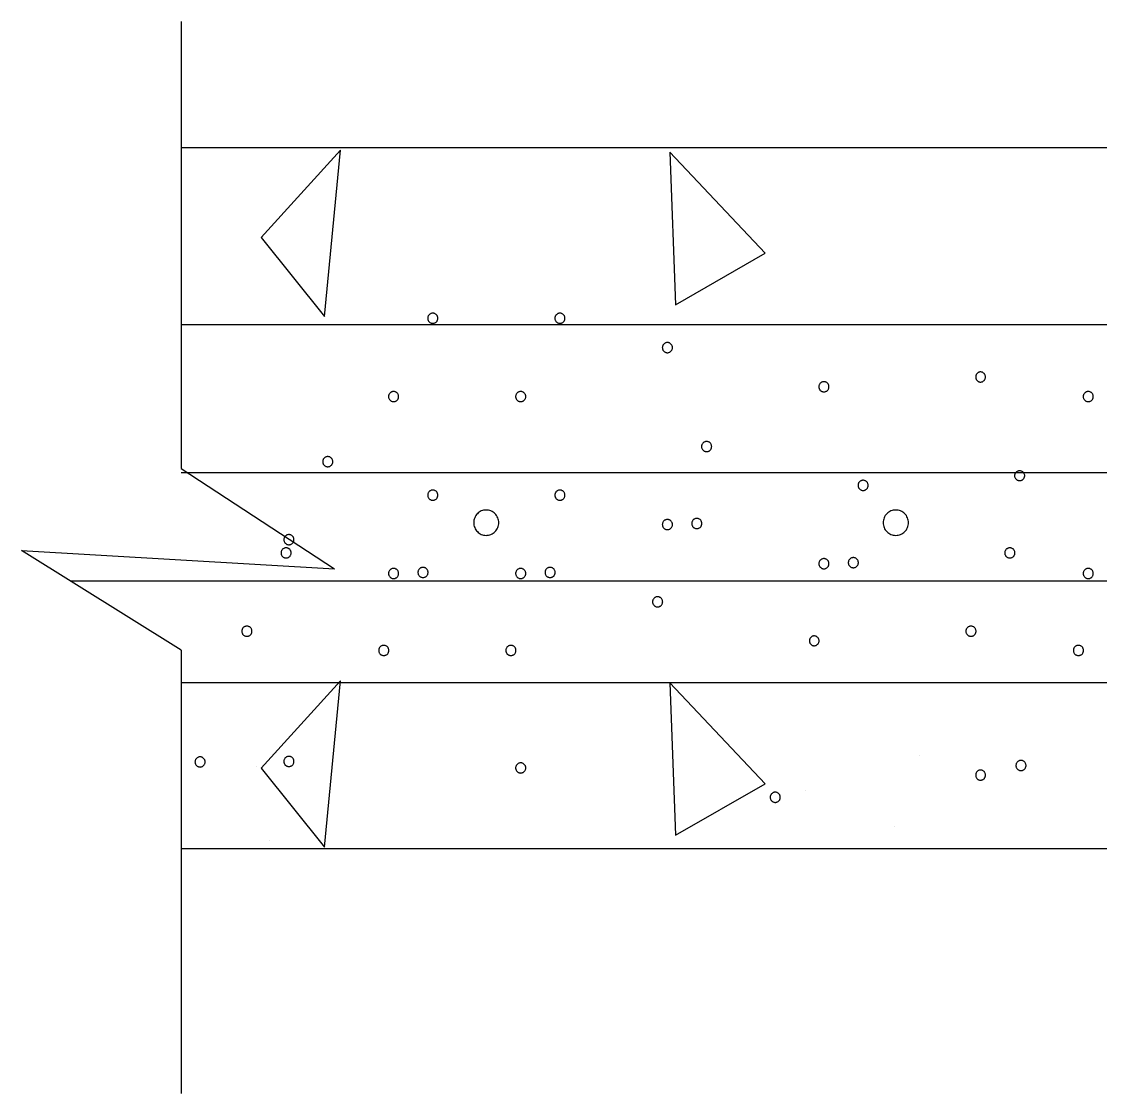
# Model space of a CAD drawing. Header units: metres. Extents: x 0 to 420, y 0 to 297.
# Drawn here: x 208.9 to 241.33, y 162.63 to 194.85 of the extents above; entities that cross this region are included whole.
import ezdxf

# ---------------------------------------------------------------- set-up
doc = ezdxf.new("R2010")
doc.units = ezdxf.units.M

msp = doc.modelspace()

# ---------------------------------------------------------------- linework, layer by layer
for p, q in [((213.7, 194.85), (213.7, 181.42)), ((358.7, 191.05), (213.7, 191.05)), ((218.49, 190.98), (216.1, 188.36)), ((218.01, 185.98), (218.49, 190.98)), ((228.39, 190.92), (228.56, 186.34)), ((231.25, 187.89), (228.39, 190.92)), ((216.1, 188.36), (218.01, 185.98)), ((228.56, 186.34), (231.25, 187.89)), ((358.7, 185.73), (213.7, 185.73)), ((213.7, 181.42), (218.31, 178.4)), ((358.7, 181.29), (213.7, 181.29)), ((213.7, 175.95), (208.9, 178.95)), ((208.9, 178.95), (218.31, 178.4)), ((362.95, 178.03), (210.37, 178.03)), ((213.7, 175.95), (213.7, 162.63)), ((358.7, 174.97), (213.7, 174.97)), ((218.49, 175.03), (216.1, 172.41)), ((218.01, 170.03), (218.49, 175.03)), ((228.39, 174.97), (228.56, 170.39)), ((231.25, 171.94), (228.39, 174.97)), ((235.89, 172.8), (235.89, 172.8)), ((215.95, 172.45), (215.95, 172.45)), ((216.1, 172.41), (218.01, 170.03)), ((228.56, 170.39), (231.25, 171.94)), ((232.45, 171.75), (232.45, 171.75)), ((235.15, 170.65), (235.15, 170.65)), ((358.7, 169.98), (213.7, 169.98)), ((216.36, 170.23), (216.36, 170.23))]:
    msp.add_line(p, q)
for points in [[(221.41, 185.93), (221.41, 185.94), (221.41, 185.96), (221.4, 185.97), (221.4, 185.99), (221.39, 186), (221.39, 186.01), (221.38, 186.02), (221.37, 186.03), (221.36, 186.04), (221.34, 186.05), (221.33, 186.06), (221.32, 186.07), (221.3, 186.07), (221.29, 186.08), (221.27, 186.08), (221.26, 186.08), (221.24, 186.08), (221.23, 186.08), (221.21, 186.07), (221.2, 186.07), (221.19, 186.06), (221.17, 186.05), (221.16, 186.04), (221.15, 186.03), (221.14, 186.02), (221.13, 186.01), (221.12, 186), (221.12, 185.99), (221.11, 185.97), (221.11, 185.96), (221.11, 185.94), (221.11, 185.93), (221.11, 185.93)], [(221.11, 185.93), (221.11, 185.91), (221.11, 185.9), (221.11, 185.88), (221.12, 185.87), (221.12, 185.86), (221.13, 185.84), (221.14, 185.83), (221.15, 185.82), (221.16, 185.81), (221.17, 185.8), (221.19, 185.79), (221.2, 185.79), (221.21, 185.78), (221.23, 185.78), (221.24, 185.78), (221.26, 185.78), (221.27, 185.78), (221.29, 185.78), (221.3, 185.78), (221.32, 185.79), (221.33, 185.79), (221.34, 185.8), (221.36, 185.81), (221.37, 185.82), (221.38, 185.83), (221.39, 185.84), (221.39, 185.86), (221.4, 185.87), (221.4, 185.88), (221.41, 185.9), (221.41, 185.91), (221.41, 185.93), (221.41, 185.93)], [(225.23, 185.93), (225.23, 185.94), (225.23, 185.96), (225.23, 185.97), (225.22, 185.99), (225.22, 186), (225.21, 186.01), (225.2, 186.02), (225.19, 186.03), (225.18, 186.04), (225.17, 186.05), (225.15, 186.06), (225.14, 186.07), (225.13, 186.07), (225.11, 186.08), (225.1, 186.08), (225.08, 186.08), (225.07, 186.08), (225.05, 186.08), (225.04, 186.07), (225.02, 186.07), (225.01, 186.06), (225, 186.05), (224.99, 186.04), (224.97, 186.03), (224.96, 186.02), (224.96, 186.01), (224.95, 186), (224.94, 185.99), (224.94, 185.97), (224.93, 185.96), (224.93, 185.94), (224.93, 185.93), (224.93, 185.93)], [(224.93, 185.93), (224.93, 185.91), (224.93, 185.9), (224.94, 185.88), (224.94, 185.87), (224.95, 185.86), (224.96, 185.84), (224.96, 185.83), (224.97, 185.82), (224.99, 185.81), (225, 185.8), (225.01, 185.79), (225.02, 185.79), (225.04, 185.78), (225.05, 185.78), (225.07, 185.78), (225.08, 185.78), (225.1, 185.78), (225.11, 185.78), (225.13, 185.78), (225.14, 185.79), (225.15, 185.79), (225.17, 185.8), (225.18, 185.81), (225.19, 185.82), (225.2, 185.83), (225.21, 185.84), (225.22, 185.86), (225.22, 185.87), (225.23, 185.88), (225.23, 185.9), (225.23, 185.91), (225.23, 185.93), (225.23, 185.93)], [(228.47, 185.05), (228.47, 185.06), (228.47, 185.08), (228.46, 185.09), (228.46, 185.1), (228.45, 185.12), (228.44, 185.13), (228.43, 185.14), (228.42, 185.15), (228.41, 185.16), (228.4, 185.17), (228.39, 185.18), (228.38, 185.19), (228.36, 185.19), (228.35, 185.2), (228.33, 185.2), (228.32, 185.2), (228.3, 185.2), (228.29, 185.2), (228.27, 185.19), (228.26, 185.19), (228.25, 185.18), (228.23, 185.17), (228.22, 185.16), (228.21, 185.15), (228.2, 185.14), (228.19, 185.13), (228.18, 185.12), (228.18, 185.1), (228.17, 185.09), (228.17, 185.08), (228.17, 185.06), (228.16, 185.05), (228.16, 185.05)], [(228.16, 185.05), (228.17, 185.03), (228.17, 185.02), (228.17, 185), (228.18, 184.99), (228.18, 184.97), (228.19, 184.96), (228.2, 184.95), (228.21, 184.94), (228.22, 184.93), (228.23, 184.92), (228.25, 184.91), (228.26, 184.91), (228.27, 184.9), (228.29, 184.9), (228.3, 184.89), (228.32, 184.89), (228.33, 184.89), (228.35, 184.9), (228.36, 184.9), (228.38, 184.91), (228.39, 184.91), (228.4, 184.92), (228.41, 184.93), (228.42, 184.94), (228.43, 184.95), (228.44, 184.96), (228.45, 184.97), (228.46, 184.99), (228.46, 185), (228.47, 185.02), (228.47, 185.03), (228.47, 185.05), (228.47, 185.05)], [(237.88, 184.16), (237.88, 184.18), (237.88, 184.19), (237.87, 184.21), (237.87, 184.22), (237.86, 184.24), (237.85, 184.25), (237.85, 184.26), (237.84, 184.27), (237.82, 184.28), (237.81, 184.29), (237.8, 184.3), (237.79, 184.31), (237.77, 184.31), (237.76, 184.31), (237.74, 184.32), (237.73, 184.32), (237.71, 184.32), (237.7, 184.31), (237.68, 184.31), (237.67, 184.31), (237.66, 184.3), (237.64, 184.29), (237.63, 184.28), (237.62, 184.27), (237.61, 184.26), (237.6, 184.25), (237.59, 184.24), (237.59, 184.22), (237.58, 184.21), (237.58, 184.19), (237.58, 184.18), (237.58, 184.16), (237.58, 184.16)], [(233.17, 183.87), (233.17, 183.89), (233.17, 183.9), (233.17, 183.92), (233.16, 183.93), (233.16, 183.94), (233.15, 183.96), (233.14, 183.97), (233.13, 183.98), (233.12, 183.99), (233.11, 184), (233.09, 184.01), (233.08, 184.01), (233.07, 184.02), (233.05, 184.02), (233.04, 184.02), (233.02, 184.02), (233.01, 184.02), (232.99, 184.02), (232.98, 184.02), (232.96, 184.01), (232.95, 184.01), (232.94, 184), (232.93, 183.99), (232.91, 183.98), (232.9, 183.97), (232.9, 183.96), (232.89, 183.94), (232.88, 183.93), (232.88, 183.92), (232.87, 183.9), (232.87, 183.89), (232.87, 183.87), (232.87, 183.87)], [(237.58, 184.16), (237.58, 184.15), (237.58, 184.14), (237.58, 184.12), (237.59, 184.11), (237.59, 184.09), (237.6, 184.08), (237.61, 184.07), (237.62, 184.06), (237.63, 184.05), (237.64, 184.04), (237.66, 184.03), (237.67, 184.02), (237.68, 184.02), (237.7, 184.02), (237.71, 184.01), (237.73, 184.01), (237.74, 184.01), (237.76, 184.02), (237.77, 184.02), (237.79, 184.02), (237.8, 184.03), (237.81, 184.04), (237.82, 184.05), (237.84, 184.06), (237.85, 184.07), (237.85, 184.08), (237.86, 184.09), (237.87, 184.11), (237.87, 184.12), (237.88, 184.14), (237.88, 184.15), (237.88, 184.16), (237.88, 184.16)], [(220.23, 183.58), (220.23, 183.59), (220.23, 183.61), (220.23, 183.62), (220.22, 183.64), (220.22, 183.65), (220.21, 183.66), (220.2, 183.67), (220.19, 183.69), (220.18, 183.7), (220.17, 183.7), (220.15, 183.71), (220.14, 183.72), (220.13, 183.72), (220.11, 183.73), (220.1, 183.73), (220.08, 183.73), (220.07, 183.73), (220.05, 183.73), (220.04, 183.72), (220.02, 183.72), (220.01, 183.71), (220, 183.7), (219.99, 183.7), (219.98, 183.69), (219.97, 183.67), (219.96, 183.66), (219.95, 183.65), (219.94, 183.64), (219.94, 183.62), (219.93, 183.61), (219.93, 183.59), (219.93, 183.58), (219.93, 183.58)], [(219.93, 183.58), (219.93, 183.56), (219.93, 183.55), (219.94, 183.53), (219.94, 183.52), (219.95, 183.51), (219.96, 183.49), (219.97, 183.48), (219.98, 183.47), (219.99, 183.46), (220, 183.45), (220.01, 183.44), (220.02, 183.44), (220.04, 183.43), (220.05, 183.43), (220.07, 183.43), (220.08, 183.43), (220.1, 183.43), (220.11, 183.43), (220.13, 183.43), (220.14, 183.44), (220.15, 183.44), (220.17, 183.45), (220.18, 183.46), (220.19, 183.47), (220.2, 183.48), (220.21, 183.49), (220.22, 183.51), (220.22, 183.52), (220.23, 183.53), (220.23, 183.55), (220.23, 183.56), (220.23, 183.58), (220.23, 183.58)], [(224.06, 183.58), (224.06, 183.59), (224.06, 183.61), (224.05, 183.62), (224.05, 183.64), (224.04, 183.65), (224.03, 183.66), (224.02, 183.67), (224.01, 183.69), (224, 183.7), (223.99, 183.7), (223.98, 183.71), (223.96, 183.72), (223.95, 183.72), (223.94, 183.73), (223.92, 183.73), (223.91, 183.73), (223.89, 183.73), (223.88, 183.73), (223.86, 183.72), (223.85, 183.72), (223.83, 183.71), (223.82, 183.7), (223.81, 183.7), (223.8, 183.69), (223.79, 183.67), (223.78, 183.66), (223.77, 183.65), (223.77, 183.64), (223.76, 183.62), (223.76, 183.61), (223.75, 183.59), (223.75, 183.58), (223.75, 183.58)], [(223.75, 183.58), (223.75, 183.56), (223.76, 183.55), (223.76, 183.53), (223.77, 183.52), (223.77, 183.51), (223.78, 183.49), (223.79, 183.48), (223.8, 183.47), (223.81, 183.46), (223.82, 183.45), (223.83, 183.44), (223.85, 183.44), (223.86, 183.43), (223.88, 183.43), (223.89, 183.43), (223.91, 183.43), (223.92, 183.43), (223.94, 183.43), (223.95, 183.43), (223.96, 183.44), (223.98, 183.44), (223.99, 183.45), (224, 183.46), (224.01, 183.47), (224.02, 183.48), (224.03, 183.49), (224.04, 183.51), (224.05, 183.52), (224.05, 183.53), (224.06, 183.55), (224.06, 183.56), (224.06, 183.58), (224.06, 183.58)], [(232.87, 183.87), (232.87, 183.86), (232.87, 183.84), (232.88, 183.83), (232.88, 183.81), (232.89, 183.8), (232.9, 183.79), (232.9, 183.77), (232.91, 183.76), (232.93, 183.75), (232.94, 183.74), (232.95, 183.74), (232.96, 183.73), (232.98, 183.73), (232.99, 183.72), (233.01, 183.72), (233.02, 183.72), (233.04, 183.72), (233.05, 183.72), (233.07, 183.73), (233.08, 183.73), (233.09, 183.74), (233.11, 183.74), (233.12, 183.75), (233.13, 183.76), (233.14, 183.77), (233.15, 183.79), (233.16, 183.8), (233.16, 183.81), (233.17, 183.83), (233.17, 183.84), (233.17, 183.86), (233.17, 183.87), (233.17, 183.87)], [(241.11, 183.58), (241.11, 183.59), (241.11, 183.61), (241.11, 183.62), (241.1, 183.64), (241.1, 183.65), (241.09, 183.66), (241.08, 183.67), (241.07, 183.69), (241.06, 183.7), (241.05, 183.7), (241.03, 183.71), (241.02, 183.72), (241.01, 183.72), (240.99, 183.73), (240.98, 183.73), (240.96, 183.73), (240.95, 183.73), (240.93, 183.73), (240.92, 183.72), (240.9, 183.72), (240.89, 183.71), (240.88, 183.7), (240.87, 183.7), (240.86, 183.69), (240.85, 183.67), (240.84, 183.66), (240.83, 183.65), (240.82, 183.64), (240.82, 183.62), (240.81, 183.61), (240.81, 183.59), (240.81, 183.58), (240.81, 183.58)], [(240.81, 183.58), (240.81, 183.56), (240.81, 183.55), (240.82, 183.53), (240.82, 183.52), (240.83, 183.51), (240.84, 183.49), (240.85, 183.48), (240.86, 183.47), (240.87, 183.46), (240.88, 183.45), (240.89, 183.44), (240.9, 183.44), (240.92, 183.43), (240.93, 183.43), (240.95, 183.43), (240.96, 183.43), (240.98, 183.43), (240.99, 183.43), (241.01, 183.43), (241.02, 183.44), (241.03, 183.44), (241.05, 183.45), (241.06, 183.46), (241.07, 183.47), (241.08, 183.48), (241.09, 183.49), (241.1, 183.51), (241.1, 183.52), (241.11, 183.53), (241.11, 183.55), (241.11, 183.56), (241.11, 183.58), (241.11, 183.58)], [(229.65, 182.08), (229.64, 182.09), (229.64, 182.11), (229.64, 182.12), (229.63, 182.14), (229.63, 182.15), (229.62, 182.16), (229.61, 182.18), (229.6, 182.19), (229.59, 182.2), (229.58, 182.21), (229.57, 182.21), (229.55, 182.22), (229.54, 182.22), (229.52, 182.23), (229.51, 182.23), (229.49, 182.23), (229.48, 182.23), (229.46, 182.23), (229.45, 182.22), (229.44, 182.22), (229.42, 182.21), (229.41, 182.21), (229.4, 182.2), (229.39, 182.19), (229.38, 182.18), (229.37, 182.16), (229.36, 182.15), (229.35, 182.14), (229.35, 182.12), (229.34, 182.11), (229.34, 182.09), (229.34, 182.08), (229.34, 182.08)], [(229.34, 182.08), (229.34, 182.06), (229.34, 182.05), (229.35, 182.03), (229.35, 182.02), (229.36, 182.01), (229.37, 181.99), (229.38, 181.98), (229.39, 181.97), (229.4, 181.96), (229.41, 181.95), (229.42, 181.94), (229.44, 181.94), (229.45, 181.93), (229.46, 181.93), (229.48, 181.93), (229.49, 181.93), (229.51, 181.93), (229.52, 181.93), (229.54, 181.93), (229.55, 181.94), (229.57, 181.94), (229.58, 181.95), (229.59, 181.96), (229.6, 181.97), (229.61, 181.98), (229.62, 181.99), (229.63, 182.01), (229.63, 182.02), (229.64, 182.03), (229.64, 182.05), (229.64, 182.06), (229.65, 182.08), (229.65, 182.08)], [(218.26, 181.62), (218.26, 181.64), (218.26, 181.65), (218.25, 181.67), (218.25, 181.68), (218.24, 181.7), (218.23, 181.71), (218.23, 181.72), (218.22, 181.73), (218.2, 181.74), (218.19, 181.75), (218.18, 181.76), (218.17, 181.77), (218.15, 181.77), (218.14, 181.77), (218.12, 181.78), (218.11, 181.78), (218.09, 181.78), (218.08, 181.77), (218.06, 181.77), (218.05, 181.77), (218.04, 181.76), (218.02, 181.75), (218.01, 181.74), (218, 181.73), (217.99, 181.72), (217.98, 181.71), (217.97, 181.7), (217.97, 181.68), (217.96, 181.67), (217.96, 181.65), (217.96, 181.64), (217.96, 181.62), (217.96, 181.62)], [(218.26, 181.62), (218.26, 181.64), (218.26, 181.65), (218.25, 181.67), (218.25, 181.68), (218.24, 181.7), (218.23, 181.71), (218.23, 181.72), (218.22, 181.73), (218.2, 181.74), (218.19, 181.75), (218.18, 181.76), (218.17, 181.77), (218.15, 181.77), (218.14, 181.77), (218.12, 181.78), (218.11, 181.78), (218.09, 181.78), (218.08, 181.77), (218.06, 181.77), (218.05, 181.77), (218.04, 181.76), (218.02, 181.75), (218.01, 181.74), (218, 181.73), (217.99, 181.72), (217.98, 181.71), (217.97, 181.7), (217.97, 181.68), (217.96, 181.67), (217.96, 181.65), (217.96, 181.64), (217.96, 181.62), (217.96, 181.62)], [(217.96, 181.62), (217.96, 181.61), (217.96, 181.59), (217.96, 181.58), (217.97, 181.57), (217.97, 181.55), (217.98, 181.54), (217.99, 181.53), (218, 181.52), (218.01, 181.51), (218.02, 181.5), (218.04, 181.49), (218.05, 181.48), (218.06, 181.48), (218.08, 181.48), (218.09, 181.47), (218.11, 181.47), (218.12, 181.47), (218.14, 181.48), (218.15, 181.48), (218.17, 181.48), (218.18, 181.49), (218.19, 181.5), (218.2, 181.51), (218.22, 181.52), (218.23, 181.53), (218.23, 181.54), (218.24, 181.55), (218.25, 181.57), (218.25, 181.58), (218.26, 181.59), (218.26, 181.61), (218.26, 181.62), (218.26, 181.62)], [(217.96, 181.62), (217.96, 181.61), (217.96, 181.59), (217.96, 181.58), (217.97, 181.57), (217.97, 181.55), (217.98, 181.54), (217.99, 181.53), (218, 181.52), (218.01, 181.51), (218.02, 181.5), (218.04, 181.49), (218.05, 181.48), (218.06, 181.48), (218.08, 181.48), (218.09, 181.47), (218.11, 181.47), (218.12, 181.47), (218.14, 181.48), (218.15, 181.48), (218.17, 181.48), (218.18, 181.49), (218.19, 181.5), (218.2, 181.51), (218.22, 181.52), (218.23, 181.53), (218.23, 181.54), (218.24, 181.55), (218.25, 181.57), (218.25, 181.58), (218.26, 181.59), (218.26, 181.61), (218.26, 181.62), (218.26, 181.62)], [(239.06, 181.2), (239.06, 181.21), (239.05, 181.23), (239.05, 181.24), (239.04, 181.26), (239.04, 181.27), (239.03, 181.28), (239.02, 181.29), (239.01, 181.31), (239, 181.32), (238.99, 181.32), (238.98, 181.33), (238.96, 181.34), (238.95, 181.34), (238.93, 181.35), (238.92, 181.35), (238.9, 181.35), (238.89, 181.35), (238.87, 181.35), (238.86, 181.34), (238.85, 181.34), (238.83, 181.33), (238.82, 181.32), (238.81, 181.32), (238.8, 181.31), (238.79, 181.29), (238.78, 181.28), (238.77, 181.27), (238.76, 181.26), (238.76, 181.24), (238.75, 181.23), (238.75, 181.21), (238.75, 181.2), (238.75, 181.2)], [(234.35, 180.9), (234.35, 180.92), (234.35, 180.93), (234.34, 180.95), (234.34, 180.96), (234.33, 180.98), (234.33, 180.99), (234.32, 181), (234.31, 181.01), (234.3, 181.02), (234.28, 181.03), (234.27, 181.04), (234.26, 181.04), (234.24, 181.05), (234.23, 181.05), (234.21, 181.06), (234.2, 181.06), (234.18, 181.06), (234.17, 181.05), (234.15, 181.05), (234.14, 181.04), (234.13, 181.04), (234.11, 181.03), (234.1, 181.02), (234.09, 181.01), (234.08, 181), (234.07, 180.99), (234.06, 180.98), (234.06, 180.96), (234.05, 180.95), (234.05, 180.93), (234.05, 180.92), (234.05, 180.9), (234.05, 180.9)], [(238.75, 181.2), (238.75, 181.18), (238.75, 181.17), (238.76, 181.15), (238.76, 181.14), (238.77, 181.13), (238.78, 181.11), (238.79, 181.1), (238.8, 181.09), (238.81, 181.08), (238.82, 181.07), (238.83, 181.06), (238.85, 181.06), (238.86, 181.05), (238.87, 181.05), (238.89, 181.05), (238.9, 181.05), (238.92, 181.05), (238.93, 181.05), (238.95, 181.05), (238.96, 181.06), (238.98, 181.06), (238.99, 181.07), (239, 181.08), (239.01, 181.09), (239.02, 181.1), (239.03, 181.11), (239.04, 181.13), (239.04, 181.14), (239.05, 181.15), (239.05, 181.17), (239.06, 181.18), (239.06, 181.2), (239.06, 181.2)], [(221.41, 180.61), (221.41, 180.62), (221.41, 180.64), (221.4, 180.65), (221.4, 180.67), (221.39, 180.68), (221.39, 180.69), (221.38, 180.71), (221.37, 180.72), (221.36, 180.73), (221.34, 180.74), (221.33, 180.74), (221.32, 180.75), (221.3, 180.76), (221.29, 180.76), (221.27, 180.76), (221.26, 180.76), (221.24, 180.76), (221.23, 180.76), (221.21, 180.76), (221.2, 180.75), (221.19, 180.74), (221.17, 180.74), (221.16, 180.73), (221.15, 180.72), (221.14, 180.71), (221.13, 180.69), (221.12, 180.68), (221.12, 180.67), (221.11, 180.65), (221.11, 180.64), (221.11, 180.62), (221.11, 180.61), (221.11, 180.61)], [(225.23, 180.61), (225.23, 180.62), (225.23, 180.64), (225.23, 180.65), (225.22, 180.67), (225.22, 180.68), (225.21, 180.69), (225.2, 180.71), (225.19, 180.72), (225.18, 180.73), (225.17, 180.74), (225.15, 180.74), (225.14, 180.75), (225.13, 180.76), (225.11, 180.76), (225.1, 180.76), (225.08, 180.76), (225.07, 180.76), (225.05, 180.76), (225.04, 180.76), (225.02, 180.75), (225.01, 180.74), (225, 180.74), (224.99, 180.73), (224.97, 180.72), (224.96, 180.71), (224.96, 180.69), (224.95, 180.68), (224.94, 180.67), (224.94, 180.65), (224.93, 180.64), (224.93, 180.62), (224.93, 180.61), (224.93, 180.61)], [(234.05, 180.9), (234.05, 180.89), (234.05, 180.87), (234.05, 180.86), (234.06, 180.85), (234.06, 180.83), (234.07, 180.82), (234.08, 180.81), (234.09, 180.8), (234.1, 180.79), (234.11, 180.78), (234.13, 180.77), (234.14, 180.76), (234.15, 180.76), (234.17, 180.75), (234.18, 180.75), (234.2, 180.75), (234.21, 180.75), (234.23, 180.75), (234.24, 180.76), (234.26, 180.76), (234.27, 180.77), (234.28, 180.78), (234.3, 180.79), (234.31, 180.8), (234.32, 180.81), (234.33, 180.82), (234.33, 180.83), (234.34, 180.85), (234.34, 180.86), (234.35, 180.87), (234.35, 180.89), (234.35, 180.9), (234.35, 180.9)], [(221.11, 180.61), (221.11, 180.6), (221.11, 180.58), (221.11, 180.57), (221.12, 180.55), (221.12, 180.54), (221.13, 180.53), (221.14, 180.51), (221.15, 180.5), (221.16, 180.49), (221.17, 180.48), (221.19, 180.48), (221.2, 180.47), (221.21, 180.46), (221.23, 180.46), (221.24, 180.46), (221.26, 180.46), (221.27, 180.46), (221.29, 180.46), (221.3, 180.46), (221.32, 180.47), (221.33, 180.48), (221.34, 180.48), (221.36, 180.49), (221.37, 180.5), (221.38, 180.51), (221.39, 180.53), (221.39, 180.54), (221.4, 180.55), (221.4, 180.57), (221.41, 180.58), (221.41, 180.6), (221.41, 180.61), (221.41, 180.61)], [(224.93, 180.61), (224.93, 180.6), (224.93, 180.58), (224.94, 180.57), (224.94, 180.55), (224.95, 180.54), (224.96, 180.53), (224.96, 180.51), (224.97, 180.5), (224.99, 180.49), (225, 180.48), (225.01, 180.48), (225.02, 180.47), (225.04, 180.46), (225.05, 180.46), (225.07, 180.46), (225.08, 180.46), (225.1, 180.46), (225.11, 180.46), (225.13, 180.46), (225.14, 180.47), (225.15, 180.48), (225.17, 180.48), (225.18, 180.49), (225.19, 180.5), (225.2, 180.51), (225.21, 180.53), (225.22, 180.54), (225.22, 180.55), (225.23, 180.57), (225.23, 180.58), (225.23, 180.6), (225.23, 180.61), (225.23, 180.61)], [(223.25, 179.78), (223.25, 179.82), (223.24, 179.86), (223.23, 179.89), (223.22, 179.93), (223.2, 179.96), (223.18, 180), (223.16, 180.03), (223.14, 180.05), (223.11, 180.08), (223.08, 180.1), (223.05, 180.12), (223.01, 180.14), (222.98, 180.15), (222.94, 180.16), (222.9, 180.16), (222.87, 180.16), (222.83, 180.16), (222.79, 180.16), (222.76, 180.15), (222.72, 180.14), (222.69, 180.12), (222.66, 180.1), (222.63, 180.08), (222.6, 180.05), (222.57, 180.03), (222.55, 180), (222.53, 179.96), (222.52, 179.93), (222.5, 179.89), (222.49, 179.86), (222.49, 179.82), (222.49, 179.78), (222.49, 179.78)], [(235.56, 179.78), (235.56, 179.82), (235.55, 179.86), (235.54, 179.89), (235.53, 179.93), (235.51, 179.96), (235.5, 180), (235.47, 180.03), (235.45, 180.05), (235.42, 180.08), (235.39, 180.1), (235.36, 180.12), (235.32, 180.14), (235.29, 180.15), (235.25, 180.16), (235.22, 180.16), (235.18, 180.16), (235.14, 180.16), (235.1, 180.16), (235.07, 180.15), (235.03, 180.14), (235, 180.12), (234.97, 180.1), (234.94, 180.08), (234.91, 180.05), (234.89, 180.03), (234.86, 180), (234.84, 179.96), (234.83, 179.93), (234.82, 179.89), (234.81, 179.86), (234.8, 179.82), (234.8, 179.78), (234.8, 179.78)], [(222.49, 179.78), (222.49, 179.75), (222.49, 179.71), (222.5, 179.67), (222.52, 179.64), (222.53, 179.6), (222.55, 179.57), (222.57, 179.54), (222.6, 179.52), (222.63, 179.49), (222.66, 179.47), (222.69, 179.45), (222.72, 179.43), (222.76, 179.42), (222.79, 179.41), (222.83, 179.41), (222.87, 179.4), (222.9, 179.41), (222.94, 179.41), (222.98, 179.42), (223.01, 179.43), (223.05, 179.45), (223.08, 179.47), (223.11, 179.49), (223.14, 179.52), (223.16, 179.54), (223.18, 179.57), (223.2, 179.6), (223.22, 179.64), (223.23, 179.67), (223.24, 179.71), (223.25, 179.75), (223.25, 179.78), (223.25, 179.78)], [(228.47, 179.73), (228.47, 179.74), (228.47, 179.76), (228.46, 179.77), (228.46, 179.79), (228.45, 179.8), (228.44, 179.81), (228.43, 179.83), (228.42, 179.84), (228.41, 179.85), (228.4, 179.86), (228.39, 179.86), (228.38, 179.87), (228.36, 179.87), (228.35, 179.88), (228.33, 179.88), (228.32, 179.88), (228.3, 179.88), (228.29, 179.88), (228.27, 179.87), (228.26, 179.87), (228.25, 179.86), (228.23, 179.86), (228.22, 179.85), (228.21, 179.84), (228.2, 179.83), (228.19, 179.81), (228.18, 179.8), (228.18, 179.79), (228.17, 179.77), (228.17, 179.76), (228.17, 179.74), (228.16, 179.73), (228.16, 179.73)], [(228.16, 179.73), (228.17, 179.71), (228.17, 179.7), (228.17, 179.68), (228.18, 179.67), (228.18, 179.66), (228.19, 179.64), (228.2, 179.63), (228.21, 179.62), (228.22, 179.61), (228.23, 179.6), (228.25, 179.59), (228.26, 179.59), (228.27, 179.58), (228.29, 179.58), (228.3, 179.58), (228.32, 179.58), (228.33, 179.58), (228.35, 179.58), (228.36, 179.58), (228.38, 179.59), (228.39, 179.59), (228.4, 179.6), (228.41, 179.61), (228.42, 179.62), (228.43, 179.63), (228.44, 179.64), (228.45, 179.66), (228.46, 179.67), (228.46, 179.68), (228.47, 179.7), (228.47, 179.71), (228.47, 179.73), (228.47, 179.73)], [(229.35, 179.76), (229.35, 179.77), (229.35, 179.79), (229.34, 179.8), (229.34, 179.82), (229.33, 179.83), (229.33, 179.84), (229.32, 179.86), (229.31, 179.87), (229.3, 179.88), (229.28, 179.89), (229.27, 179.89), (229.26, 179.9), (229.24, 179.91), (229.23, 179.91), (229.21, 179.91), (229.2, 179.91), (229.18, 179.91), (229.17, 179.91), (229.16, 179.91), (229.14, 179.9), (229.13, 179.89), (229.11, 179.89), (229.1, 179.88), (229.09, 179.87), (229.08, 179.86), (229.07, 179.84), (229.07, 179.83), (229.06, 179.82), (229.05, 179.8), (229.05, 179.79), (229.05, 179.77), (229.05, 179.76), (229.05, 179.76)], [(229.05, 179.76), (229.05, 179.74), (229.05, 179.73), (229.05, 179.72), (229.06, 179.7), (229.07, 179.69), (229.07, 179.67), (229.08, 179.66), (229.09, 179.65), (229.1, 179.64), (229.11, 179.63), (229.13, 179.63), (229.14, 179.62), (229.16, 179.61), (229.17, 179.61), (229.18, 179.61), (229.2, 179.61), (229.21, 179.61), (229.23, 179.61), (229.24, 179.61), (229.26, 179.62), (229.27, 179.63), (229.28, 179.63), (229.3, 179.64), (229.31, 179.65), (229.32, 179.66), (229.33, 179.67), (229.33, 179.69), (229.34, 179.7), (229.34, 179.72), (229.35, 179.73), (229.35, 179.74), (229.35, 179.76), (229.35, 179.76)], [(234.8, 179.78), (234.8, 179.75), (234.81, 179.71), (234.82, 179.67), (234.83, 179.64), (234.84, 179.6), (234.86, 179.57), (234.89, 179.54), (234.91, 179.52), (234.94, 179.49), (234.97, 179.47), (235, 179.45), (235.03, 179.43), (235.07, 179.42), (235.1, 179.41), (235.14, 179.41), (235.18, 179.4), (235.22, 179.41), (235.25, 179.41), (235.29, 179.42), (235.32, 179.43), (235.36, 179.45), (235.39, 179.47), (235.42, 179.49), (235.45, 179.52), (235.47, 179.54), (235.5, 179.57), (235.51, 179.6), (235.53, 179.64), (235.54, 179.67), (235.55, 179.71), (235.56, 179.75), (235.56, 179.78), (235.56, 179.78)], [(217.08, 179.28), (217.08, 179.29), (217.08, 179.3), (217.08, 179.32), (217.07, 179.33), (217.07, 179.35), (217.06, 179.36), (217.05, 179.37), (217.04, 179.38), (217.03, 179.39), (217.02, 179.4), (217, 179.41), (216.99, 179.42), (216.98, 179.42), (216.96, 179.42), (216.95, 179.43), (216.93, 179.43), (216.92, 179.43), (216.9, 179.42), (216.89, 179.42), (216.87, 179.42), (216.86, 179.41), (216.85, 179.4), (216.84, 179.39), (216.82, 179.38), (216.81, 179.37), (216.81, 179.36), (216.8, 179.35), (216.79, 179.33), (216.79, 179.32), (216.78, 179.3), (216.78, 179.29), (216.78, 179.28), (216.78, 179.28)], [(217.08, 179.28), (217.08, 179.29), (217.08, 179.3), (217.08, 179.32), (217.07, 179.33), (217.07, 179.35), (217.06, 179.36), (217.05, 179.37), (217.04, 179.38), (217.03, 179.39), (217.02, 179.4), (217, 179.41), (216.99, 179.42), (216.98, 179.42), (216.96, 179.42), (216.95, 179.43), (216.93, 179.43), (216.92, 179.43), (216.9, 179.42), (216.89, 179.42), (216.87, 179.42), (216.86, 179.41), (216.85, 179.4), (216.84, 179.39), (216.82, 179.38), (216.81, 179.37), (216.81, 179.36), (216.8, 179.35), (216.79, 179.33), (216.79, 179.32), (216.78, 179.3), (216.78, 179.29), (216.78, 179.28), (216.78, 179.28)], [(217, 178.88), (217, 178.89), (217, 178.91), (216.99, 178.92), (216.99, 178.94), (216.98, 178.95), (216.97, 178.96), (216.97, 178.97), (216.96, 178.99), (216.94, 179), (216.93, 179), (216.92, 179.01), (216.91, 179.02), (216.89, 179.02), (216.88, 179.03), (216.86, 179.03), (216.85, 179.03), (216.83, 179.03), (216.82, 179.03), (216.8, 179.02), (216.79, 179.02), (216.78, 179.01), (216.76, 179), (216.75, 179), (216.74, 178.99), (216.73, 178.97), (216.72, 178.96), (216.71, 178.95), (216.71, 178.94), (216.7, 178.92), (216.7, 178.91), (216.7, 178.89), (216.7, 178.88), (216.7, 178.88)], [(216.78, 179.28), (216.78, 179.26), (216.78, 179.25), (216.79, 179.23), (216.79, 179.22), (216.8, 179.2), (216.81, 179.19), (216.81, 179.18), (216.82, 179.17), (216.84, 179.16), (216.85, 179.15), (216.86, 179.14), (216.87, 179.13), (216.89, 179.13), (216.9, 179.13), (216.92, 179.12), (216.93, 179.12), (216.95, 179.12), (216.96, 179.13), (216.98, 179.13), (216.99, 179.13), (217, 179.14), (217.02, 179.15), (217.03, 179.16), (217.04, 179.17), (217.05, 179.18), (217.06, 179.19), (217.07, 179.2), (217.07, 179.22), (217.08, 179.23), (217.08, 179.25), (217.08, 179.26), (217.08, 179.28), (217.08, 179.28)], [(216.78, 179.28), (216.78, 179.26), (216.78, 179.25), (216.79, 179.23), (216.79, 179.22), (216.8, 179.2), (216.81, 179.19), (216.81, 179.18), (216.82, 179.17), (216.84, 179.16), (216.85, 179.15), (216.86, 179.14), (216.87, 179.13), (216.89, 179.13), (216.9, 179.13), (216.92, 179.12), (216.93, 179.12), (216.95, 179.12), (216.96, 179.13), (216.98, 179.13), (216.99, 179.13), (217, 179.14), (217.02, 179.15), (217.03, 179.16), (217.04, 179.17), (217.05, 179.18), (217.06, 179.19), (217.07, 179.2), (217.07, 179.22), (217.08, 179.23), (217.08, 179.25), (217.08, 179.26), (217.08, 179.28), (217.08, 179.28)], [(238.76, 178.88), (238.76, 178.89), (238.76, 178.91), (238.76, 178.92), (238.75, 178.94), (238.74, 178.95), (238.74, 178.96), (238.73, 178.97), (238.72, 178.99), (238.71, 179), (238.69, 179), (238.68, 179.01), (238.67, 179.02), (238.65, 179.02), (238.64, 179.03), (238.62, 179.03), (238.61, 179.03), (238.6, 179.03), (238.58, 179.03), (238.57, 179.02), (238.55, 179.02), (238.54, 179.01), (238.53, 179), (238.51, 179), (238.5, 178.99), (238.49, 178.97), (238.48, 178.96), (238.48, 178.95), (238.47, 178.94), (238.46, 178.92), (238.46, 178.91), (238.46, 178.89), (238.46, 178.88), (238.46, 178.88)], [(216.7, 178.88), (216.7, 178.86), (216.7, 178.85), (216.7, 178.83), (216.71, 178.82), (216.71, 178.81), (216.72, 178.79), (216.73, 178.78), (216.74, 178.77), (216.75, 178.76), (216.76, 178.75), (216.78, 178.74), (216.79, 178.74), (216.8, 178.73), (216.82, 178.73), (216.83, 178.73), (216.85, 178.73), (216.86, 178.73), (216.88, 178.73), (216.89, 178.73), (216.91, 178.74), (216.92, 178.74), (216.93, 178.75), (216.94, 178.76), (216.96, 178.77), (216.97, 178.78), (216.97, 178.79), (216.98, 178.81), (216.99, 178.82), (216.99, 178.83), (217, 178.85), (217, 178.86), (217, 178.88), (217, 178.88)], [(233.17, 178.55), (233.17, 178.57), (233.17, 178.58), (233.17, 178.6), (233.16, 178.61), (233.16, 178.63), (233.15, 178.64), (233.14, 178.65), (233.13, 178.66), (233.12, 178.67), (233.11, 178.68), (233.09, 178.69), (233.08, 178.69), (233.07, 178.7), (233.05, 178.7), (233.04, 178.71), (233.02, 178.71), (233.01, 178.71), (232.99, 178.7), (232.98, 178.7), (232.96, 178.69), (232.95, 178.69), (232.94, 178.68), (232.93, 178.67), (232.91, 178.66), (232.9, 178.65), (232.9, 178.64), (232.89, 178.63), (232.88, 178.61), (232.88, 178.6), (232.87, 178.58), (232.87, 178.57), (232.87, 178.55), (232.87, 178.55)], [(234.06, 178.58), (234.06, 178.6), (234.05, 178.61), (234.05, 178.63), (234.05, 178.64), (234.04, 178.66), (234.03, 178.67), (234.02, 178.68), (234.01, 178.69), (234, 178.7), (233.99, 178.71), (233.98, 178.72), (233.96, 178.73), (233.95, 178.73), (233.93, 178.73), (233.92, 178.74), (233.9, 178.74), (233.89, 178.74), (233.88, 178.73), (233.86, 178.73), (233.85, 178.73), (233.83, 178.72), (233.82, 178.71), (233.81, 178.7), (233.8, 178.69), (233.79, 178.68), (233.78, 178.67), (233.77, 178.66), (233.76, 178.64), (233.76, 178.63), (233.76, 178.61), (233.75, 178.6), (233.75, 178.58), (233.75, 178.58)], [(238.46, 178.88), (238.46, 178.86), (238.46, 178.85), (238.46, 178.83), (238.47, 178.82), (238.48, 178.81), (238.48, 178.79), (238.49, 178.78), (238.5, 178.77), (238.51, 178.76), (238.53, 178.75), (238.54, 178.74), (238.55, 178.74), (238.57, 178.73), (238.58, 178.73), (238.6, 178.73), (238.61, 178.73), (238.62, 178.73), (238.64, 178.73), (238.65, 178.73), (238.67, 178.74), (238.68, 178.74), (238.69, 178.75), (238.71, 178.76), (238.72, 178.77), (238.73, 178.78), (238.74, 178.79), (238.74, 178.81), (238.75, 178.82), (238.76, 178.83), (238.76, 178.85), (238.76, 178.86), (238.76, 178.88), (238.76, 178.88)], [(220.23, 178.26), (220.23, 178.28), (220.23, 178.29), (220.23, 178.3), (220.22, 178.32), (220.22, 178.33), (220.21, 178.35), (220.2, 178.36), (220.19, 178.37), (220.18, 178.38), (220.17, 178.39), (220.15, 178.39), (220.14, 178.4), (220.13, 178.41), (220.11, 178.41), (220.1, 178.41), (220.08, 178.41), (220.07, 178.41), (220.05, 178.41), (220.04, 178.41), (220.02, 178.4), (220.01, 178.39), (220, 178.39), (219.99, 178.38), (219.98, 178.37), (219.97, 178.36), (219.96, 178.35), (219.95, 178.33), (219.94, 178.32), (219.94, 178.3), (219.93, 178.29), (219.93, 178.28), (219.93, 178.26), (219.93, 178.26)], [(221.12, 178.29), (221.12, 178.31), (221.11, 178.32), (221.11, 178.34), (221.11, 178.35), (221.1, 178.36), (221.09, 178.38), (221.08, 178.39), (221.07, 178.4), (221.06, 178.41), (221.05, 178.42), (221.04, 178.43), (221.02, 178.43), (221.01, 178.44), (220.99, 178.44), (220.98, 178.44), (220.96, 178.44), (220.95, 178.44), (220.94, 178.44), (220.92, 178.44), (220.91, 178.43), (220.89, 178.43), (220.88, 178.42), (220.87, 178.41), (220.86, 178.4), (220.85, 178.39), (220.84, 178.38), (220.83, 178.36), (220.82, 178.35), (220.82, 178.34), (220.82, 178.32), (220.81, 178.31), (220.81, 178.29), (220.81, 178.29)], [(224.06, 178.26), (224.06, 178.28), (224.06, 178.29), (224.05, 178.3), (224.05, 178.32), (224.04, 178.33), (224.03, 178.35), (224.02, 178.36), (224.01, 178.37), (224, 178.38), (223.99, 178.39), (223.98, 178.39), (223.96, 178.4), (223.95, 178.41), (223.94, 178.41), (223.92, 178.41), (223.91, 178.41), (223.89, 178.41), (223.88, 178.41), (223.86, 178.41), (223.85, 178.4), (223.83, 178.39), (223.82, 178.39), (223.81, 178.38), (223.8, 178.37), (223.79, 178.36), (223.78, 178.35), (223.77, 178.33), (223.77, 178.32), (223.76, 178.3), (223.76, 178.29), (223.75, 178.28), (223.75, 178.26), (223.75, 178.26)], [(224.94, 178.29), (224.94, 178.31), (224.94, 178.32), (224.93, 178.34), (224.93, 178.35), (224.92, 178.36), (224.91, 178.38), (224.91, 178.39), (224.9, 178.4), (224.88, 178.41), (224.87, 178.42), (224.86, 178.43), (224.85, 178.43), (224.83, 178.44), (224.82, 178.44), (224.8, 178.44), (224.79, 178.44), (224.77, 178.44), (224.76, 178.44), (224.74, 178.44), (224.73, 178.43), (224.72, 178.43), (224.7, 178.42), (224.69, 178.41), (224.68, 178.4), (224.67, 178.39), (224.66, 178.38), (224.65, 178.36), (224.65, 178.35), (224.64, 178.34), (224.64, 178.32), (224.64, 178.31), (224.64, 178.29), (224.64, 178.29)], [(232.87, 178.55), (232.87, 178.54), (232.87, 178.52), (232.88, 178.51), (232.88, 178.5), (232.89, 178.48), (232.9, 178.47), (232.9, 178.46), (232.91, 178.45), (232.93, 178.44), (232.94, 178.43), (232.95, 178.42), (232.96, 178.41), (232.98, 178.41), (232.99, 178.4), (233.01, 178.4), (233.02, 178.4), (233.04, 178.4), (233.05, 178.4), (233.07, 178.41), (233.08, 178.41), (233.09, 178.42), (233.11, 178.43), (233.12, 178.44), (233.13, 178.45), (233.14, 178.46), (233.15, 178.47), (233.16, 178.48), (233.16, 178.5), (233.17, 178.51), (233.17, 178.52), (233.17, 178.54), (233.17, 178.55), (233.17, 178.55)], [(233.75, 178.58), (233.75, 178.57), (233.76, 178.56), (233.76, 178.54), (233.76, 178.53), (233.77, 178.51), (233.78, 178.5), (233.79, 178.49), (233.8, 178.48), (233.81, 178.47), (233.82, 178.46), (233.83, 178.45), (233.85, 178.44), (233.86, 178.44), (233.88, 178.44), (233.89, 178.43), (233.9, 178.43), (233.92, 178.43), (233.93, 178.44), (233.95, 178.44), (233.96, 178.44), (233.98, 178.45), (233.99, 178.46), (234, 178.47), (234.01, 178.48), (234.02, 178.49), (234.03, 178.5), (234.04, 178.51), (234.05, 178.53), (234.05, 178.54), (234.05, 178.56), (234.06, 178.57), (234.06, 178.58), (234.06, 178.58)], [(241.11, 178.26), (241.11, 178.28), (241.11, 178.29), (241.11, 178.3), (241.1, 178.32), (241.1, 178.33), (241.09, 178.35), (241.08, 178.36), (241.07, 178.37), (241.06, 178.38), (241.05, 178.39), (241.03, 178.39), (241.02, 178.4), (241.01, 178.41), (240.99, 178.41), (240.98, 178.41), (240.96, 178.41), (240.95, 178.41), (240.93, 178.41), (240.92, 178.41), (240.9, 178.4), (240.89, 178.39), (240.88, 178.39), (240.87, 178.38), (240.86, 178.37), (240.85, 178.36), (240.84, 178.35), (240.83, 178.33), (240.82, 178.32), (240.82, 178.3), (240.81, 178.29), (240.81, 178.28), (240.81, 178.26), (240.81, 178.26)], [(219.93, 178.26), (219.93, 178.25), (219.93, 178.23), (219.94, 178.22), (219.94, 178.2), (219.95, 178.19), (219.96, 178.18), (219.97, 178.16), (219.98, 178.15), (219.99, 178.14), (220, 178.13), (220.01, 178.13), (220.02, 178.12), (220.04, 178.11), (220.05, 178.11), (220.07, 178.11), (220.08, 178.11), (220.1, 178.11), (220.11, 178.11), (220.13, 178.11), (220.14, 178.12), (220.15, 178.13), (220.17, 178.13), (220.18, 178.14), (220.19, 178.15), (220.2, 178.16), (220.21, 178.18), (220.22, 178.19), (220.22, 178.2), (220.23, 178.22), (220.23, 178.23), (220.23, 178.25), (220.23, 178.26), (220.23, 178.26)], [(220.81, 178.29), (220.81, 178.28), (220.82, 178.26), (220.82, 178.25), (220.82, 178.23), (220.83, 178.22), (220.84, 178.21), (220.85, 178.19), (220.86, 178.18), (220.87, 178.17), (220.88, 178.16), (220.89, 178.16), (220.91, 178.15), (220.92, 178.15), (220.94, 178.14), (220.95, 178.14), (220.96, 178.14), (220.98, 178.14), (220.99, 178.14), (221.01, 178.15), (221.02, 178.15), (221.04, 178.16), (221.05, 178.16), (221.06, 178.17), (221.07, 178.18), (221.08, 178.19), (221.09, 178.21), (221.1, 178.22), (221.11, 178.23), (221.11, 178.25), (221.11, 178.26), (221.12, 178.28), (221.12, 178.29), (221.12, 178.29)], [(223.75, 178.26), (223.75, 178.25), (223.76, 178.23), (223.76, 178.22), (223.77, 178.2), (223.77, 178.19), (223.78, 178.18), (223.79, 178.16), (223.8, 178.15), (223.81, 178.14), (223.82, 178.13), (223.83, 178.13), (223.85, 178.12), (223.86, 178.11), (223.88, 178.11), (223.89, 178.11), (223.91, 178.11), (223.92, 178.11), (223.94, 178.11), (223.95, 178.11), (223.96, 178.12), (223.98, 178.13), (223.99, 178.13), (224, 178.14), (224.01, 178.15), (224.02, 178.16), (224.03, 178.18), (224.04, 178.19), (224.05, 178.2), (224.05, 178.22), (224.06, 178.23), (224.06, 178.25), (224.06, 178.26), (224.06, 178.26)], [(224.64, 178.29), (224.64, 178.28), (224.64, 178.26), (224.64, 178.25), (224.65, 178.23), (224.65, 178.22), (224.66, 178.21), (224.67, 178.19), (224.68, 178.18), (224.69, 178.17), (224.7, 178.16), (224.72, 178.16), (224.73, 178.15), (224.74, 178.15), (224.76, 178.14), (224.77, 178.14), (224.79, 178.14), (224.8, 178.14), (224.82, 178.14), (224.83, 178.15), (224.85, 178.15), (224.86, 178.16), (224.87, 178.16), (224.88, 178.17), (224.9, 178.18), (224.91, 178.19), (224.91, 178.21), (224.92, 178.22), (224.93, 178.23), (224.93, 178.25), (224.94, 178.26), (224.94, 178.28), (224.94, 178.29), (224.94, 178.29)], [(240.81, 178.26), (240.81, 178.25), (240.81, 178.23), (240.82, 178.22), (240.82, 178.2), (240.83, 178.19), (240.84, 178.18), (240.85, 178.16), (240.86, 178.15), (240.87, 178.14), (240.88, 178.13), (240.89, 178.13), (240.9, 178.12), (240.92, 178.11), (240.93, 178.11), (240.95, 178.11), (240.96, 178.11), (240.98, 178.11), (240.99, 178.11), (241.01, 178.11), (241.02, 178.12), (241.03, 178.13), (241.05, 178.13), (241.06, 178.14), (241.07, 178.15), (241.08, 178.16), (241.09, 178.18), (241.1, 178.19), (241.1, 178.2), (241.11, 178.22), (241.11, 178.23), (241.11, 178.25), (241.11, 178.26), (241.11, 178.26)], [(228.18, 177.41), (228.17, 177.42), (228.17, 177.44), (228.17, 177.45), (228.16, 177.47), (228.16, 177.48), (228.15, 177.49), (228.14, 177.51), (228.13, 177.52), (228.12, 177.53), (228.11, 177.54), (228.09, 177.54), (228.08, 177.55), (228.07, 177.56), (228.05, 177.56), (228.04, 177.56), (228.02, 177.56), (228.01, 177.56), (227.99, 177.56), (227.98, 177.56), (227.96, 177.55), (227.95, 177.54), (227.94, 177.54), (227.93, 177.53), (227.92, 177.52), (227.91, 177.51), (227.9, 177.49), (227.89, 177.48), (227.88, 177.47), (227.88, 177.45), (227.87, 177.44), (227.87, 177.42), (227.87, 177.41), (227.87, 177.41)], [(227.87, 177.41), (227.87, 177.4), (227.87, 177.38), (227.88, 177.37), (227.88, 177.35), (227.89, 177.34), (227.9, 177.33), (227.91, 177.31), (227.92, 177.3), (227.93, 177.29), (227.94, 177.28), (227.95, 177.28), (227.96, 177.27), (227.98, 177.26), (227.99, 177.26), (228.01, 177.26), (228.02, 177.26), (228.04, 177.26), (228.05, 177.26), (228.07, 177.26), (228.08, 177.27), (228.09, 177.28), (228.11, 177.28), (228.12, 177.29), (228.13, 177.3), (228.14, 177.31), (228.15, 177.33), (228.16, 177.34), (228.16, 177.35), (228.17, 177.37), (228.17, 177.38), (228.17, 177.4), (228.18, 177.41), (228.18, 177.41)], [(215.82, 176.53), (215.82, 176.54), (215.82, 176.56), (215.82, 176.57), (215.81, 176.59), (215.81, 176.6), (215.8, 176.61), (215.79, 176.63), (215.78, 176.64), (215.77, 176.65), (215.76, 176.66), (215.74, 176.66), (215.73, 176.67), (215.72, 176.67), (215.7, 176.68), (215.69, 176.68), (215.67, 176.68), (215.66, 176.68), (215.64, 176.68), (215.63, 176.67), (215.61, 176.67), (215.6, 176.66), (215.59, 176.66), (215.57, 176.65), (215.56, 176.64), (215.55, 176.63), (215.54, 176.61), (215.54, 176.6), (215.53, 176.59), (215.53, 176.57), (215.52, 176.56), (215.52, 176.54), (215.52, 176.53), (215.52, 176.53)], [(215.52, 176.53), (215.52, 176.51), (215.52, 176.5), (215.53, 176.48), (215.53, 176.47), (215.54, 176.46), (215.54, 176.44), (215.55, 176.43), (215.56, 176.42), (215.57, 176.41), (215.59, 176.4), (215.6, 176.39), (215.61, 176.39), (215.63, 176.38), (215.64, 176.38), (215.66, 176.38), (215.67, 176.38), (215.69, 176.38), (215.7, 176.38), (215.72, 176.38), (215.73, 176.39), (215.74, 176.39), (215.76, 176.4), (215.77, 176.41), (215.78, 176.42), (215.79, 176.43), (215.8, 176.44), (215.81, 176.46), (215.81, 176.47), (215.82, 176.48), (215.82, 176.5), (215.82, 176.51), (215.82, 176.53), (215.82, 176.53)], [(237.59, 176.53), (237.59, 176.54), (237.58, 176.56), (237.58, 176.57), (237.57, 176.59), (237.57, 176.6), (237.56, 176.61), (237.55, 176.63), (237.54, 176.64), (237.53, 176.65), (237.52, 176.66), (237.51, 176.66), (237.49, 176.67), (237.48, 176.67), (237.46, 176.68), (237.45, 176.68), (237.43, 176.68), (237.42, 176.68), (237.4, 176.68), (237.39, 176.67), (237.38, 176.67), (237.36, 176.66), (237.35, 176.66), (237.34, 176.65), (237.33, 176.64), (237.32, 176.63), (237.31, 176.61), (237.3, 176.6), (237.29, 176.59), (237.29, 176.57), (237.28, 176.56), (237.28, 176.54), (237.28, 176.53), (237.28, 176.53)], [(237.28, 176.53), (237.28, 176.51), (237.28, 176.5), (237.29, 176.48), (237.29, 176.47), (237.3, 176.46), (237.31, 176.44), (237.32, 176.43), (237.33, 176.42), (237.34, 176.41), (237.35, 176.4), (237.36, 176.39), (237.38, 176.39), (237.39, 176.38), (237.4, 176.38), (237.42, 176.38), (237.43, 176.38), (237.45, 176.38), (237.46, 176.38), (237.48, 176.38), (237.49, 176.39), (237.51, 176.39), (237.52, 176.4), (237.53, 176.41), (237.54, 176.42), (237.55, 176.43), (237.56, 176.44), (237.57, 176.46), (237.57, 176.47), (237.58, 176.48), (237.58, 176.5), (237.59, 176.51), (237.59, 176.53), (237.59, 176.53)], [(232.88, 176.24), (232.88, 176.25), (232.88, 176.26), (232.87, 176.28), (232.87, 176.29), (232.86, 176.31), (232.85, 176.32), (232.85, 176.33), (232.84, 176.34), (232.82, 176.35), (232.81, 176.36), (232.8, 176.37), (232.79, 176.38), (232.77, 176.38), (232.76, 176.38), (232.74, 176.39), (232.73, 176.39), (232.71, 176.39), (232.7, 176.38), (232.68, 176.38), (232.67, 176.38), (232.66, 176.37), (232.64, 176.36), (232.63, 176.35), (232.62, 176.34), (232.61, 176.33), (232.6, 176.32), (232.59, 176.31), (232.59, 176.29), (232.58, 176.28), (232.58, 176.26), (232.58, 176.25), (232.58, 176.24), (232.58, 176.24)], [(232.58, 176.24), (232.58, 176.22), (232.58, 176.21), (232.58, 176.19), (232.59, 176.18), (232.59, 176.16), (232.6, 176.15), (232.61, 176.14), (232.62, 176.13), (232.63, 176.12), (232.64, 176.11), (232.66, 176.1), (232.67, 176.09), (232.68, 176.09), (232.7, 176.09), (232.71, 176.08), (232.73, 176.08), (232.74, 176.08), (232.76, 176.09), (232.77, 176.09), (232.79, 176.09), (232.8, 176.1), (232.81, 176.11), (232.82, 176.12), (232.84, 176.13), (232.85, 176.14), (232.85, 176.15), (232.86, 176.16), (232.87, 176.18), (232.87, 176.19), (232.88, 176.21), (232.88, 176.22), (232.88, 176.24), (232.88, 176.24)], [(219.94, 175.94), (219.94, 175.96), (219.94, 175.97), (219.93, 175.99), (219.93, 176), (219.92, 176.01), (219.92, 176.03), (219.91, 176.04), (219.9, 176.05), (219.89, 176.06), (219.87, 176.07), (219.86, 176.08), (219.85, 176.08), (219.83, 176.09), (219.82, 176.09), (219.8, 176.09), (219.79, 176.09), (219.77, 176.09), (219.76, 176.09), (219.74, 176.09), (219.73, 176.08), (219.72, 176.08), (219.7, 176.07), (219.69, 176.06), (219.68, 176.05), (219.67, 176.04), (219.66, 176.03), (219.65, 176.01), (219.65, 176), (219.64, 175.99), (219.64, 175.97), (219.64, 175.96), (219.64, 175.94), (219.64, 175.94)], [(219.64, 175.94), (219.64, 175.93), (219.64, 175.91), (219.64, 175.9), (219.65, 175.88), (219.65, 175.87), (219.66, 175.86), (219.67, 175.84), (219.68, 175.83), (219.69, 175.82), (219.7, 175.81), (219.72, 175.81), (219.73, 175.8), (219.74, 175.8), (219.76, 175.79), (219.77, 175.79), (219.79, 175.79), (219.8, 175.79), (219.82, 175.79), (219.83, 175.8), (219.85, 175.8), (219.86, 175.81), (219.87, 175.81), (219.89, 175.82), (219.9, 175.83), (219.91, 175.84), (219.92, 175.86), (219.92, 175.87), (219.93, 175.88), (219.93, 175.9), (219.94, 175.91), (219.94, 175.93), (219.94, 175.94), (219.94, 175.94)], [(223.76, 175.94), (223.76, 175.96), (223.76, 175.97), (223.76, 175.99), (223.75, 176), (223.75, 176.01), (223.74, 176.03), (223.73, 176.04), (223.72, 176.05), (223.71, 176.06), (223.7, 176.07), (223.68, 176.08), (223.67, 176.08), (223.66, 176.09), (223.64, 176.09), (223.63, 176.09), (223.61, 176.09), (223.6, 176.09), (223.58, 176.09), (223.57, 176.09), (223.55, 176.08), (223.54, 176.08), (223.53, 176.07), (223.52, 176.06), (223.5, 176.05), (223.49, 176.04), (223.49, 176.03), (223.48, 176.01), (223.47, 176), (223.47, 175.99), (223.46, 175.97), (223.46, 175.96), (223.46, 175.94), (223.46, 175.94)], [(223.46, 175.94), (223.46, 175.93), (223.46, 175.91), (223.47, 175.9), (223.47, 175.88), (223.48, 175.87), (223.49, 175.86), (223.49, 175.84), (223.5, 175.83), (223.52, 175.82), (223.53, 175.81), (223.54, 175.81), (223.55, 175.8), (223.57, 175.8), (223.58, 175.79), (223.6, 175.79), (223.61, 175.79), (223.63, 175.79), (223.64, 175.79), (223.66, 175.8), (223.67, 175.8), (223.68, 175.81), (223.7, 175.81), (223.71, 175.82), (223.72, 175.83), (223.73, 175.84), (223.74, 175.86), (223.75, 175.87), (223.75, 175.88), (223.76, 175.9), (223.76, 175.91), (223.76, 175.93), (223.76, 175.94), (223.76, 175.94)], [(240.82, 175.94), (240.82, 175.96), (240.82, 175.97), (240.81, 175.99), (240.81, 176), (240.8, 176.01), (240.8, 176.03), (240.79, 176.04), (240.78, 176.05), (240.77, 176.06), (240.75, 176.07), (240.74, 176.08), (240.73, 176.08), (240.71, 176.09), (240.7, 176.09), (240.68, 176.09), (240.67, 176.09), (240.65, 176.09), (240.64, 176.09), (240.62, 176.09), (240.61, 176.08), (240.6, 176.08), (240.58, 176.07), (240.57, 176.06), (240.56, 176.05), (240.55, 176.04), (240.54, 176.03), (240.53, 176.01), (240.53, 176), (240.52, 175.99), (240.52, 175.97), (240.52, 175.96), (240.52, 175.94), (240.52, 175.94)], [(240.52, 175.94), (240.52, 175.93), (240.52, 175.91), (240.52, 175.9), (240.53, 175.88), (240.53, 175.87), (240.54, 175.86), (240.55, 175.84), (240.56, 175.83), (240.57, 175.82), (240.58, 175.81), (240.6, 175.81), (240.61, 175.8), (240.62, 175.8), (240.64, 175.79), (240.65, 175.79), (240.67, 175.79), (240.68, 175.79), (240.7, 175.79), (240.71, 175.8), (240.73, 175.8), (240.74, 175.81), (240.75, 175.81), (240.77, 175.82), (240.78, 175.83), (240.79, 175.84), (240.8, 175.86), (240.8, 175.87), (240.81, 175.88), (240.81, 175.9), (240.82, 175.91), (240.82, 175.93), (240.82, 175.94), (240.82, 175.94)], [(214.42, 172.6), (214.42, 172.61), (214.42, 172.63), (214.41, 172.64), (214.41, 172.66), (214.4, 172.67), (214.39, 172.68), (214.38, 172.69), (214.37, 172.7), (214.36, 172.71), (214.35, 172.72), (214.34, 172.73), (214.33, 172.74), (214.31, 172.74), (214.3, 172.75), (214.28, 172.75), (214.27, 172.75), (214.25, 172.75), (214.24, 172.75), (214.22, 172.74), (214.21, 172.74), (214.2, 172.73), (214.18, 172.72), (214.17, 172.71), (214.16, 172.7), (214.15, 172.69), (214.14, 172.68), (214.13, 172.67), (214.13, 172.66), (214.12, 172.64), (214.12, 172.63), (214.12, 172.61), (214.11, 172.6), (214.11, 172.6)], [(214.11, 172.6), (214.12, 172.58), (214.12, 172.57), (214.12, 172.55), (214.13, 172.54), (214.13, 172.53), (214.14, 172.51), (214.15, 172.5), (214.16, 172.49), (214.17, 172.48), (214.18, 172.47), (214.2, 172.46), (214.21, 172.46), (214.22, 172.45), (214.24, 172.45), (214.25, 172.45), (214.27, 172.44), (214.28, 172.45), (214.3, 172.45), (214.31, 172.45), (214.33, 172.46), (214.34, 172.46), (214.35, 172.47), (214.36, 172.48), (214.37, 172.49), (214.38, 172.5), (214.39, 172.51), (214.4, 172.53), (214.41, 172.54), (214.41, 172.55), (214.42, 172.57), (214.42, 172.58), (214.42, 172.6), (214.42, 172.6)], [(217.08, 172.61), (217.08, 172.63), (217.08, 172.64), (217.08, 172.66), (217.07, 172.67), (217.07, 172.68), (217.06, 172.7), (217.05, 172.71), (217.04, 172.72), (217.03, 172.73), (217.02, 172.74), (217, 172.75), (216.99, 172.75), (216.98, 172.76), (216.96, 172.76), (216.95, 172.76), (216.93, 172.76), (216.92, 172.76), (216.9, 172.76), (216.89, 172.76), (216.87, 172.75), (216.86, 172.75), (216.85, 172.74), (216.84, 172.73), (216.82, 172.72), (216.81, 172.71), (216.81, 172.7), (216.8, 172.68), (216.79, 172.67), (216.79, 172.66), (216.78, 172.64), (216.78, 172.63), (216.78, 172.61), (216.78, 172.61)], [(216.78, 172.61), (216.78, 172.6), (216.78, 172.58), (216.79, 172.57), (216.79, 172.55), (216.8, 172.54), (216.81, 172.53), (216.81, 172.51), (216.82, 172.5), (216.84, 172.49), (216.85, 172.48), (216.86, 172.48), (216.87, 172.47), (216.89, 172.47), (216.9, 172.46), (216.92, 172.46), (216.93, 172.46), (216.95, 172.46), (216.96, 172.46), (216.98, 172.47), (216.99, 172.47), (217, 172.48), (217.02, 172.48), (217.03, 172.49), (217.04, 172.5), (217.05, 172.51), (217.06, 172.53), (217.07, 172.54), (217.07, 172.55), (217.08, 172.57), (217.08, 172.58), (217.08, 172.6), (217.08, 172.61), (217.08, 172.61)], [(224.06, 172.42), (224.06, 172.43), (224.06, 172.45), (224.05, 172.46), (224.05, 172.48), (224.04, 172.49), (224.03, 172.5), (224.02, 172.51), (224.01, 172.52), (224, 172.53), (223.99, 172.54), (223.98, 172.55), (223.96, 172.56), (223.95, 172.56), (223.94, 172.57), (223.92, 172.57), (223.91, 172.57), (223.89, 172.57), (223.88, 172.57), (223.86, 172.56), (223.85, 172.56), (223.83, 172.55), (223.82, 172.54), (223.81, 172.53), (223.8, 172.52), (223.79, 172.51), (223.78, 172.5), (223.77, 172.49), (223.77, 172.48), (223.76, 172.46), (223.76, 172.45), (223.75, 172.43), (223.75, 172.42), (223.75, 172.42)], [(239.1, 172.49), (239.1, 172.5), (239.09, 172.52), (239.09, 172.53), (239.08, 172.55), (239.08, 172.56), (239.07, 172.57), (239.06, 172.59), (239.05, 172.6), (239.04, 172.61), (239.03, 172.62), (239.02, 172.62), (239, 172.63), (238.99, 172.64), (238.97, 172.64), (238.96, 172.64), (238.94, 172.64), (238.93, 172.64), (238.91, 172.64), (238.9, 172.64), (238.89, 172.63), (238.87, 172.62), (238.86, 172.62), (238.85, 172.61), (238.84, 172.6), (238.83, 172.59), (238.82, 172.57), (238.81, 172.56), (238.8, 172.55), (238.8, 172.53), (238.8, 172.52), (238.79, 172.5), (238.79, 172.49), (238.79, 172.49)], [(223.75, 172.42), (223.75, 172.4), (223.76, 172.39), (223.76, 172.37), (223.77, 172.36), (223.77, 172.35), (223.78, 172.33), (223.79, 172.32), (223.8, 172.31), (223.81, 172.3), (223.82, 172.29), (223.83, 172.28), (223.85, 172.28), (223.86, 172.27), (223.88, 172.27), (223.89, 172.27), (223.91, 172.26), (223.92, 172.27), (223.94, 172.27), (223.95, 172.27), (223.96, 172.28), (223.98, 172.28), (223.99, 172.29), (224, 172.3), (224.01, 172.31), (224.02, 172.32), (224.03, 172.33), (224.04, 172.35), (224.05, 172.36), (224.05, 172.37), (224.06, 172.39), (224.06, 172.4), (224.06, 172.42), (224.06, 172.42)], [(237.88, 172.2), (237.88, 172.22), (237.88, 172.23), (237.87, 172.25), (237.87, 172.26), (237.86, 172.27), (237.85, 172.29), (237.85, 172.3), (237.84, 172.31), (237.82, 172.32), (237.81, 172.33), (237.8, 172.34), (237.79, 172.34), (237.77, 172.35), (237.76, 172.35), (237.74, 172.35), (237.73, 172.35), (237.71, 172.35), (237.7, 172.35), (237.68, 172.35), (237.67, 172.34), (237.66, 172.34), (237.64, 172.33), (237.63, 172.32), (237.62, 172.31), (237.61, 172.3), (237.6, 172.29), (237.59, 172.27), (237.59, 172.26), (237.58, 172.25), (237.58, 172.23), (237.58, 172.22), (237.58, 172.2), (237.58, 172.2)], [(238.79, 172.49), (238.79, 172.47), (238.8, 172.46), (238.8, 172.45), (238.8, 172.43), (238.81, 172.42), (238.82, 172.4), (238.83, 172.39), (238.84, 172.38), (238.85, 172.37), (238.86, 172.36), (238.87, 172.36), (238.89, 172.35), (238.9, 172.34), (238.91, 172.34), (238.93, 172.34), (238.94, 172.34), (238.96, 172.34), (238.97, 172.34), (238.99, 172.34), (239, 172.35), (239.02, 172.36), (239.03, 172.36), (239.04, 172.37), (239.05, 172.38), (239.06, 172.39), (239.07, 172.4), (239.08, 172.42), (239.08, 172.43), (239.09, 172.45), (239.09, 172.46), (239.1, 172.47), (239.1, 172.49), (239.1, 172.49)], [(237.58, 172.2), (237.58, 172.19), (237.58, 172.17), (237.58, 172.16), (237.59, 172.14), (237.59, 172.13), (237.6, 172.12), (237.61, 172.1), (237.62, 172.09), (237.63, 172.08), (237.64, 172.07), (237.66, 172.07), (237.67, 172.06), (237.68, 172.06), (237.7, 172.05), (237.71, 172.05), (237.73, 172.05), (237.74, 172.05), (237.76, 172.05), (237.77, 172.06), (237.79, 172.06), (237.8, 172.07), (237.81, 172.07), (237.82, 172.08), (237.84, 172.09), (237.85, 172.1), (237.85, 172.12), (237.86, 172.13), (237.87, 172.14), (237.87, 172.16), (237.88, 172.17), (237.88, 172.19), (237.88, 172.2), (237.88, 172.2)], [(231.7, 171.54), (231.7, 171.55), (231.7, 171.57), (231.7, 171.58), (231.69, 171.59), (231.69, 171.61), (231.68, 171.62), (231.67, 171.63), (231.66, 171.64), (231.65, 171.65), (231.64, 171.66), (231.62, 171.67), (231.61, 171.68), (231.6, 171.68), (231.58, 171.69), (231.57, 171.69), (231.55, 171.69), (231.54, 171.69), (231.52, 171.69), (231.51, 171.68), (231.49, 171.68), (231.48, 171.67), (231.47, 171.66), (231.46, 171.65), (231.44, 171.64), (231.43, 171.63), (231.43, 171.62), (231.42, 171.61), (231.41, 171.59), (231.41, 171.58), (231.4, 171.57), (231.4, 171.55), (231.4, 171.54), (231.4, 171.54)], [(231.4, 171.54), (231.4, 171.52), (231.4, 171.51), (231.41, 171.49), (231.41, 171.48), (231.42, 171.46), (231.43, 171.45), (231.43, 171.44), (231.44, 171.43), (231.46, 171.42), (231.47, 171.41), (231.48, 171.4), (231.49, 171.4), (231.51, 171.39), (231.52, 171.39), (231.54, 171.38), (231.55, 171.38), (231.57, 171.38), (231.58, 171.39), (231.6, 171.39), (231.61, 171.4), (231.62, 171.4), (231.64, 171.41), (231.65, 171.42), (231.66, 171.43), (231.67, 171.44), (231.68, 171.45), (231.69, 171.46), (231.69, 171.48), (231.7, 171.49), (231.7, 171.51), (231.7, 171.52), (231.7, 171.54), (231.7, 171.54)]]:
    msp.add_lwpolyline(points)

doc.saveas('drawing.dxf')
